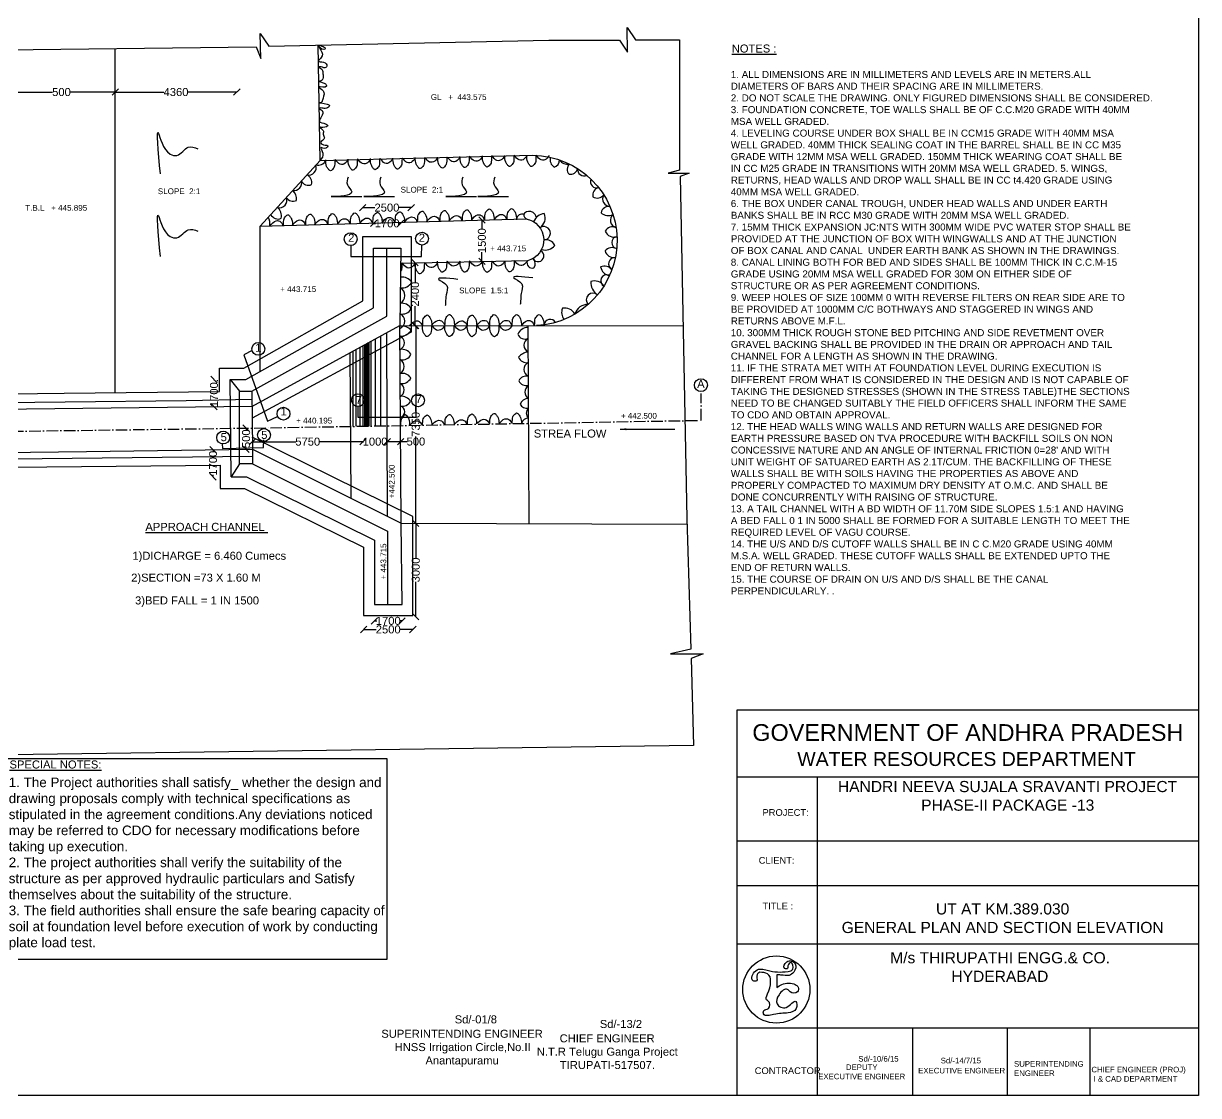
# Model space of a CAD drawing. Header units: millimetres. Extents: x 3111 to 11471, y 4451 to 9497.
# Drawn here: x 7799 to 11471, y 4454 to 7803 of the extents above; entities that cross this region are included whole.
import ezdxf

# ---------------------------------------------------------------- set-up
doc = ezdxf.new("R2010")
doc.units = ezdxf.units.MM
doc.header["$MEASUREMENT"] = 0
doc.linetypes.add('ACAD_ISO10W100', pattern=[18, 12, -3, 0, -3])
for name, color, linetype in [('DIMENSIONS', 7, 'Continuous'), ('DRAWING', 7, 'Continuous'), ('TEXT', 7, 'Continuous')]:
    doc.layers.add(name, color=color, linetype=linetype)
doc.styles.get("Standard").update_dxf_attribs({"font": 'arial.ttf', "height": 25})
doc.dimstyles.get("Standard").update_dxf_attribs({"dimtxt": 25, "dimasz": 20, "dimexe": 0.18, "dimexo": 0.0625, "dimgap": 0.09, "dimtad": 0, "dimdec": 0, "dimzin": 0, "dimdsep": 46, "dimtxsty": 'Standard', "dimblk": 'OBLIQUE', "dimcen": 0.09, "dimse1": 1, "dimse2": 1, "dimadec": 0, "dimazin": 0, "dimtfac": 1, "dimtdec": 0, "dimtofl": 0, "dimtmove": 0, "dimatfit": 3, "dimfxl": 1, "dimtolj": 1, "dimtzin": 0, "dimarcsym": 0})

# ---------------------------------------------------------------- blocks, each defined once
blk = doc.blocks.new('_Oblique')
at = {"color": 0, "linetype": 'ByBlock', "lineweight": -2}
blk.add_line((-0.5, -0.5), (0.5, 0.5), dxfattribs=at)
blk = doc.blocks.new('*D78')
at = {"layer": 'Defpoints', "color": 0}
for p in [(7750.1, 7589.2), (8085.9, 7589.2), (8085.9, 7589.2)]:
    blk.add_point(p, dxfattribs=at)
at = {"layer": 'DIMENSIONS', "color": 0, "lineweight": -2}
for p, q in [((7750.1, 7589.2), (7890.4, 7589.2)), ((8085.9, 7589.2), (7945.7, 7589.2))]:
    blk.add_line(p, q, dxfattribs=at)
at = {"layer": 'DIMENSIONS', "color": 0, "lineweight": -2, "xscale": 20, "yscale": 20, "zscale": 20, "rotation": 180}
blk.add_blockref('_Oblique', (7750.1, 7589.2), dxfattribs=at)
at = {"layer": 'DIMENSIONS', "color": 0, "lineweight": -2, "xscale": 20, "yscale": 20, "zscale": 20}
blk.add_blockref('_Oblique', (8085.9, 7589.2), dxfattribs=at)
at = {"layer": 'DIMENSIONS', "color": 0, "insert": (7918, 7589.2), "char_height": 25, "attachment_point": 5}
blk.add_mtext('\\A1;500', dxfattribs=at)
blk = doc.blocks.new('*D79')
at = {"layer": 'Defpoints', "color": 0}
for p in [(8085.9, 7589.2), (8465.9, 7589.2), (8465.9, 7589.2)]:
    blk.add_point(p, dxfattribs=at)
at = {"layer": 'DIMENSIONS', "color": 0, "lineweight": -2}
for p, q in [((8085.9, 7589.2), (8238, 7589.2)), ((8465.9, 7589.2), (8313.8, 7589.2))]:
    blk.add_line(p, q, dxfattribs=at)
at = {"layer": 'DIMENSIONS', "color": 0, "lineweight": -2, "xscale": 20, "yscale": 20, "zscale": 20, "rotation": 180}
blk.add_blockref('_Oblique', (8085.9, 7589.2), dxfattribs=at)
at = {"layer": 'DIMENSIONS', "color": 0, "lineweight": -2, "xscale": 20, "yscale": 20, "zscale": 20}
blk.add_blockref('_Oblique', (8465.9, 7589.2), dxfattribs=at)
at = {"layer": 'DIMENSIONS', "color": 0, "insert": (8275.9, 7589.2), "char_height": 25, "attachment_point": 5}
blk.add_mtext('\\A1;4360', dxfattribs=at)
blk = doc.blocks.new('*D80')
at = {"layer": 'Defpoints', "color": 0}
for p in [(9010.6, 7228.2), (8859.1, 7138.4), (9010.6, 7138.4)]:
    blk.add_point(p, dxfattribs=at)
at = {"layer": 'DIMENSIONS', "color": 0, "lineweight": -2}
for p, q in [((8859.1, 7228.2), (8897.3, 7228.2)), ((9010.6, 7228.2), (8972.5, 7228.2))]:
    blk.add_line(p, q, dxfattribs=at)
at = {"layer": 'DIMENSIONS', "color": 0, "lineweight": -2, "xscale": 20, "yscale": 20, "zscale": 20, "rotation": 180}
blk.add_blockref('_Oblique', (8859.1, 7228.2), dxfattribs=at)
at = {"layer": 'DIMENSIONS', "color": 0, "lineweight": -2, "xscale": 20, "yscale": 20, "zscale": 20}
blk.add_blockref('_Oblique', (9010.6, 7228.2), dxfattribs=at)
at = {"layer": 'DIMENSIONS', "color": 0, "insert": (8934.9, 7228.2), "char_height": 25, "attachment_point": 5}
blk.add_mtext('\\A1;2500', dxfattribs=at)
blk = doc.blocks.new('*D81')
at = {"layer": 'Defpoints', "color": 0}
for p in [(8978, 7179), (8893.1, 7101.9), (8978, 7101)]:
    blk.add_point(p, dxfattribs=at)
at = {"layer": 'DIMENSIONS', "color": 0, "lineweight": -2}
for p, q in [((8893.1, 7179), (8899.3, 7179)), ((8978, 7179), (8971.7, 7179))]:
    blk.add_line(p, q, dxfattribs=at)
at = {"layer": 'DIMENSIONS', "color": 0, "lineweight": -2, "xscale": 20, "yscale": 20, "zscale": 20, "rotation": 180}
blk.add_blockref('_Oblique', (8893.1, 7179), dxfattribs=at)
at = {"layer": 'DIMENSIONS', "color": 0, "lineweight": -2, "xscale": 20, "yscale": 20, "zscale": 20}
blk.add_blockref('_Oblique', (8978, 7179), dxfattribs=at)
at = {"layer": 'DIMENSIONS', "color": 0, "insert": (8935.5, 7179), "char_height": 25, "attachment_point": 5}
blk.add_mtext('\\A1;1700', dxfattribs=at)
blk = doc.blocks.new('*D82')
at = {"layer": 'Defpoints', "color": 0}
for p in [(9022.9, 7056), (9022.8, 6859.8), (9022.8, 6859.8)]:
    blk.add_point(p, dxfattribs=at)
at = {"layer": 'DIMENSIONS', "color": 0, "lineweight": -2}
for p, q in [((9022.8, 7056), (9022.8, 6995.5)), ((9022.8, 6859.8), (9022.8, 6920.3))]:
    blk.add_line(p, q, dxfattribs=at)
at = {"layer": 'DIMENSIONS', "color": 0, "lineweight": -2, "xscale": 20, "yscale": 20, "zscale": 20}
for p, rotation in [((9022.8, 7056), 90), ((9022.8, 6859.8), 270)]:
    blk.add_blockref('_Oblique', p, dxfattribs=dict(at, rotation=rotation))
at = {"layer": 'DIMENSIONS', "color": 0, "insert": (9022.8, 6957.9), "char_height": 25, "attachment_point": 5, "rotation": 90}
blk.add_mtext('\\A1;2400', dxfattribs=at)
blk = doc.blocks.new('*D83')
at = {"layer": 'Defpoints', "color": 0}
for p in [(9022.8, 6859.8), (9025, 6242.1), (9033, 6242.1)]:
    blk.add_point(p, dxfattribs=at)
at = {"layer": 'DIMENSIONS', "color": 0, "lineweight": -2}
for p, q in [((9025, 6859.8), (9025, 6588.2)), ((9025, 6242.1), (9025, 6513.7))]:
    blk.add_line(p, q, dxfattribs=at)
at = {"layer": 'DIMENSIONS', "color": 0, "lineweight": -2, "xscale": 20, "yscale": 20, "zscale": 20}
for p, rotation in [((9025, 6859.8), 90), ((9025, 6242.1), 270)]:
    blk.add_blockref('_Oblique', p, dxfattribs=dict(at, rotation=rotation))
at = {"layer": 'DIMENSIONS', "color": 0, "insert": (9025, 6551), "char_height": 25, "attachment_point": 5, "rotation": 90}
blk.add_mtext('\\A1;7350', dxfattribs=at)
blk = doc.blocks.new('*D84')
at = {"layer": 'Defpoints', "color": 0}
for p in [(9228, 7189.6), (9231.6, 7060.6), (9233.4, 7060.6)]:
    blk.add_point(p, dxfattribs=at)
at = {"layer": 'DIMENSIONS', "color": 0, "lineweight": -2}
for p, q in [((9231.6, 7189.6), (9231.6, 7161.3)), ((9231.6, 7060.6), (9231.6, 7088.9))]:
    blk.add_line(p, q, dxfattribs=at)
at = {"layer": 'DIMENSIONS', "color": 0, "lineweight": -2, "xscale": 20, "yscale": 20, "zscale": 20}
for p, rotation in [((9231.6, 7189.6), 90), ((9231.6, 7060.6), 270)]:
    blk.add_blockref('_Oblique', p, dxfattribs=dict(at, rotation=rotation))
at = {"layer": 'DIMENSIONS', "color": 0, "insert": (9231.6, 7125.1), "char_height": 25, "attachment_point": 5, "rotation": 90}
blk.add_mtext('\\A1;1500', dxfattribs=at)
blk = doc.blocks.new('*D85')
at = {"layer": 'Defpoints', "color": 0}
for p in [(8514.8, 6486.7), (8860.3, 6497), (8860.3, 6486.7)]:
    blk.add_point(p, dxfattribs=at)
at = {"layer": 'DIMENSIONS', "color": 0, "lineweight": -2}
for p, q in [((8514.8, 6497), (8650.2, 6497)), ((8860.3, 6497), (8724.9, 6497))]:
    blk.add_line(p, q, dxfattribs=at)
at = {"layer": 'DIMENSIONS', "color": 0, "lineweight": -2, "xscale": 20, "yscale": 20, "zscale": 20, "rotation": 180}
blk.add_blockref('_Oblique', (8514.8, 6497), dxfattribs=at)
at = {"layer": 'DIMENSIONS', "color": 0, "lineweight": -2, "xscale": 20, "yscale": 20, "zscale": 20}
blk.add_blockref('_Oblique', (8860.3, 6497), dxfattribs=at)
at = {"layer": 'DIMENSIONS', "color": 0, "insert": (8687.5, 6497), "char_height": 25, "attachment_point": 5}
blk.add_mtext('\\A1;5750', dxfattribs=at)
blk = doc.blocks.new('*D86')
at = {"layer": 'Defpoints', "color": 0}
for p in [(8860.3, 6497), (8935.5, 6497.4), (8935.5, 6497)]:
    blk.add_point(p, dxfattribs=at)
at = {"layer": 'DIMENSIONS', "color": 0, "lineweight": -2}
for p, q in [((8860.3, 6497), (8861.7, 6497)), ((8935.5, 6497), (8934.1, 6497))]:
    blk.add_line(p, q, dxfattribs=at)
at = {"layer": 'DIMENSIONS', "color": 0, "lineweight": -2, "xscale": 20, "yscale": 20, "zscale": 20, "rotation": 180}
blk.add_blockref('_Oblique', (8860.3, 6497), dxfattribs=at)
at = {"layer": 'DIMENSIONS', "color": 0, "lineweight": -2, "xscale": 20, "yscale": 20, "zscale": 20}
blk.add_blockref('_Oblique', (8935.5, 6497), dxfattribs=at)
at = {"layer": 'DIMENSIONS', "color": 0, "insert": (8897.9, 6497), "char_height": 25, "attachment_point": 5}
blk.add_mtext('\\A1;1000', dxfattribs=at)
blk = doc.blocks.new('*D87')
at = {"layer": 'Defpoints', "color": 0}
for p in [(8935.5, 6497), (8977.7, 6497.3), (8977.7, 6497.3)]:
    blk.add_point(p, dxfattribs=at)
at = {"layer": 'DIMENSIONS', "color": 0, "lineweight": -2}
for p, q in [((8935.5, 6497.3), (8977.7, 6497.3)), ((8977.7, 6497.3), (8997.7, 6497.3))]:
    blk.add_line(p, q, dxfattribs=at)
at = {"layer": 'DIMENSIONS', "color": 0, "lineweight": -2, "xscale": 20, "yscale": 20, "zscale": 20, "rotation": 180}
blk.add_blockref('_Oblique', (8935.5, 6497.3), dxfattribs=at)
at = {"layer": 'DIMENSIONS', "color": 0, "lineweight": -2, "xscale": 20, "yscale": 20, "zscale": 20}
blk.add_blockref('_Oblique', (8977.7, 6497.3), dxfattribs=at)
at = {"layer": 'DIMENSIONS', "color": 0, "insert": (9025.4, 6497.3), "char_height": 25, "attachment_point": 5}
blk.add_mtext('\\A1;500', dxfattribs=at)
blk = doc.blocks.new('*D88')
at = {"layer": 'Defpoints', "color": 0}
for p in [(8444.7, 6691.2), (8394.5, 6606.4), (8445.7, 6606.4)]:
    blk.add_point(p, dxfattribs=at)
at = {"layer": 'DIMENSIONS', "color": 0, "lineweight": -2}
for p, q in [((8394.5, 6691.2), (8394.5, 6689.1)), ((8394.5, 6606.4), (8394.5, 6608.4))]:
    blk.add_line(p, q, dxfattribs=at)
at = {"layer": 'DIMENSIONS', "color": 0, "lineweight": -2, "xscale": 20, "yscale": 20, "zscale": 20}
for p, rotation in [((8394.5, 6691.2), 90), ((8394.5, 6606.4), 270)]:
    blk.add_blockref('_Oblique', p, dxfattribs=dict(at, rotation=rotation))
at = {"layer": 'DIMENSIONS', "color": 0, "insert": (8394.5, 6648.8), "char_height": 25, "attachment_point": 5, "rotation": 90}
blk.add_mtext('\\A1;1700.', dxfattribs=at)
blk = doc.blocks.new('*D89')
at = {"layer": 'Defpoints', "color": 0}
for p in [(8501.3, 6539.5), (8494.9, 6472.9), (8502.2, 6472.9)]:
    blk.add_point(p, dxfattribs=at)
at = {"layer": 'DIMENSIONS', "color": 0, "lineweight": -2}
for p, q in [((8494.9, 6539.5), (8494.9, 6533.9)), ((8494.9, 6472.9), (8494.9, 6478.5))]:
    blk.add_line(p, q, dxfattribs=at)
at = {"layer": 'DIMENSIONS', "color": 0, "lineweight": -2, "xscale": 20, "yscale": 20, "zscale": 20}
for p, rotation in [((8494.9, 6539.5), 90), ((8494.9, 6472.9), 270)]:
    blk.add_blockref('_Oblique', p, dxfattribs=dict(at, rotation=rotation))
at = {"layer": 'DIMENSIONS', "color": 0, "insert": (8494.9, 6506.2), "char_height": 25, "attachment_point": 5, "rotation": 90}
blk.add_mtext('\\A1;500', dxfattribs=at)
blk = doc.blocks.new('*D90')
at = {"layer": 'Defpoints', "color": 0}
for p in [(8447.4, 6472.2), (8391.5, 6387.1), (8448.4, 6387.1)]:
    blk.add_point(p, dxfattribs=at)
at = {"layer": 'DIMENSIONS', "color": 0, "lineweight": -2}
for p, q in [((8391.5, 6472.2), (8391.5, 6465.9)), ((8391.5, 6387.1), (8391.5, 6393.5))]:
    blk.add_line(p, q, dxfattribs=at)
at = {"layer": 'DIMENSIONS', "color": 0, "lineweight": -2, "xscale": 20, "yscale": 20, "zscale": 20}
for p, rotation in [((8391.5, 6472.2), 90), ((8391.5, 6387.1), 270)]:
    blk.add_blockref('_Oblique', p, dxfattribs=dict(at, rotation=rotation))
at = {"layer": 'DIMENSIONS', "color": 0, "insert": (8391.5, 6429.7), "char_height": 25, "attachment_point": 5, "rotation": 90}
blk.add_mtext('\\A1;1700', dxfattribs=at)
blk = doc.blocks.new('*D91')
at = {"layer": 'Defpoints', "color": 0}
for p in [(8895.8, 5988.2), (8982.2, 5988.2), (8982.2, 5937.1)]:
    blk.add_point(p, dxfattribs=at)
at = {"layer": 'DIMENSIONS', "color": 0, "lineweight": -2}
for p, q in [((8895.8, 5937.1), (8902.8, 5937.1)), ((8982.2, 5937.1), (8975.2, 5937.1))]:
    blk.add_line(p, q, dxfattribs=at)
at = {"layer": 'DIMENSIONS', "color": 0, "lineweight": -2, "xscale": 20, "yscale": 20, "zscale": 20, "rotation": 180}
blk.add_blockref('_Oblique', (8895.8, 5937.1), dxfattribs=at)
at = {"layer": 'DIMENSIONS', "color": 0, "lineweight": -2, "xscale": 20, "yscale": 20, "zscale": 20}
blk.add_blockref('_Oblique', (8982.2, 5937.1), dxfattribs=at)
at = {"layer": 'DIMENSIONS', "color": 0, "insert": (8939, 5937.1), "char_height": 25, "attachment_point": 5}
blk.add_mtext('\\A1;1700', dxfattribs=at)
blk = doc.blocks.new('*D92')
at = {"layer": 'Defpoints', "color": 0}
for p in [(8861.9, 5954.3), (9015.9, 5954.3), (9015.9, 5910.3)]:
    blk.add_point(p, dxfattribs=at)
at = {"layer": 'DIMENSIONS', "color": 0, "lineweight": -2}
for p, q in [((8861.9, 5910.3), (8901.3, 5910.3)), ((9015.9, 5910.3), (8976.5, 5910.3))]:
    blk.add_line(p, q, dxfattribs=at)
at = {"layer": 'DIMENSIONS', "color": 0, "lineweight": -2, "xscale": 20, "yscale": 20, "zscale": 20, "rotation": 180}
blk.add_blockref('_Oblique', (8861.9, 5910.3), dxfattribs=at)
at = {"layer": 'DIMENSIONS', "color": 0, "lineweight": -2, "xscale": 20, "yscale": 20, "zscale": 20}
blk.add_blockref('_Oblique', (9015.9, 5910.3), dxfattribs=at)
at = {"layer": 'DIMENSIONS', "color": 0, "insert": (8938.9, 5910.3), "char_height": 25, "attachment_point": 5}
blk.add_mtext('\\A1;2500', dxfattribs=at)
blk = doc.blocks.new('*D103')
at = {"layer": 'Defpoints', "color": 0}
for p in [(9025, 6242.1), (9025, 5950.4), (9025, 5950.4)]:
    blk.add_point(p, dxfattribs=at)
at = {"layer": 'DIMENSIONS', "color": 0, "lineweight": -2}
for p, q in [((9025, 6242.1), (9025, 6133.6)), ((9025, 5950.4), (9025, 6058.9))]:
    blk.add_line(p, q, dxfattribs=at)
at = {"layer": 'DIMENSIONS', "color": 0, "lineweight": -2, "xscale": 20, "yscale": 20, "zscale": 20}
for p, rotation in [((9025, 6242.1), 90), ((9025, 5950.4), 270)]:
    blk.add_blockref('_Oblique', p, dxfattribs=dict(at, rotation=rotation))
at = {"layer": 'DIMENSIONS', "color": 0, "insert": (9025, 6096.2), "char_height": 25, "attachment_point": 5, "rotation": 90}
blk.add_mtext('\\A1;3000', dxfattribs=at)

msp = doc.modelspace()

# ---------------------------------------------------------------- linework, layer by layer
at = {"layer": 'DIMENSIONS', "color": 0}
for points in [[(11470.6, 4454.3), (3110.6, 4454.3), (3110.6, 9497.4), (11470.6, 9497.4)], [(7736.1, 5507.4), (8935, 5507.4), (8935, 4879), (7736.1, 4879)]]:
    msp.add_lwpolyline(points, close=True, dxfattribs=at)
for points in [[(8821.7, 7109.7), (8821.7, 7075.9), (9043.4, 7075.9), (9044.2, 7111.3)], [(8513.4, 6781.8), (8487.4, 6768.1), (8561.3, 6560.8), (8593.3, 6575.8)], [(8843.7, 6606.7), (8843.7, 6573.2), (9026.4, 6573.2), (9025, 6607.3)], [(8420.5, 6489.8), (8421.1, 6476.1), (8549.6, 6478.6), (8549.9, 6503.2)]]:
    msp.add_lwpolyline(points, dxfattribs=at)
for centre, radius in [((8821.7, 7129.8), 20.1), ((9044.6, 7131.4), 20.1), ((8532.9, 6787), 20.1), ((9915.9, 6673.6), 20.1), ((8844.3, 6626.8), 20.1), ((9032, 6626.2), 20.1), ((8611.5, 6584.4), 20.1), ((8550.8, 6518), 20), ((8423.2, 6509.9), 20)]:
    msp.add_circle(centre, radius, dxfattribs=at)
for points in [[(8720.5, 7735.7), (8736.1, 7731.3), (8742.4, 7725.2), (8737.8, 7722.4), (8720.5, 7733.4), (8728.3, 7720.7), (8729.8, 7697.1), (8721.2, 7686.5), (8736.6, 7682.2), (8747.5, 7670.4), (8743.8, 7665.8), (8729.8, 7667.7), (8721.5, 7667.6), (8731.4, 7660.3), (8734.9, 7646.2), (8735.6, 7638.9), (8729.6, 7624.3), (8722.2, 7622.8), (8738.5, 7617.4), (8745.4, 7611.8), (8746.3, 7607.5), (8722.4, 7605.5), (8735.7, 7592.9), (8738, 7588.2), (8733.3, 7564.2), (8729.3, 7556.2), (8723.2, 7555.8), (8748.6, 7551.4), (8755.8, 7546.2), (8745.8, 7539), (8731.5, 7539.3), (8723.4, 7539.2), (8732.2, 7531.3), (8724, 7497.7), (8744.6, 7489.3), (8750.4, 7484.6), (8734.7, 7479), (8724.3, 7478.8), (8735.9, 7469.6), (8735.9, 7458.2), (8739.4, 7445.8), (8728, 7431.5), (8741.5, 7423.8), (8750.2, 7421.7), (8743.6, 7413.7), (8728.9, 7415.8), (8734.5, 7398.4), (8725.9, 7375.8)], [(8227, 7333.3), (8221.6, 7460), (8257.3, 7395.7), (8278.4, 7391.4), (8314.3, 7416.7), (8344.3, 7412.2)], [(8813.9, 7323.7), (8811.2, 7299.9), (8825.1, 7277.5), (8764.9, 7262.9), (8856, 7262.9)], [(8916.2, 7323.7), (8913.5, 7299.9), (8927.4, 7277.5), (8867.3, 7262.9), (8958.3, 7262.9)], [(9172.4, 7323.7), (9169.7, 7299.9), (9183.6, 7277.5), (9123.4, 7262.9), (9214.4, 7262.9)], [(9272.2, 7323.7), (9269.5, 7299.9), (9283.4, 7277.5), (9223.2, 7262.9), (9314.3, 7262.9)], [(8227, 7075.9), (8221.6, 7202.6), (8257.3, 7138.2), (8278.4, 7134), (8314.3, 7159.3), (8344.3, 7154.8)], [(9390.7, 7008.8), (9331.1, 7008.8), (9356, 6990), (9354.3, 6960.2), (9352.5, 6937), (9351.6, 6925.5)], [(9156.3, 7004.2), (9096.6, 7004.2), (9121.6, 6985.3), (9119.8, 6955.6), (9118.1, 6932.3), (9117.2, 6920.9)]]:
    msp.add_spline(points, degree=3, dxfattribs=at)
at = {"layer": 'DRAWING', "color": 0}
for points in [[(7741.9, 7721), (8526.2, 7731.1), (8540.6, 7694.4), (8538.5, 7772.5), (8565.7, 7732.5), (9440.5, 7751), (9661.9, 7751.2), (9686.7, 7714.2), (9685.6, 7790.6), (9711.7, 7752.3), (9848.5, 7752.3), (9848.5, 7345.7), (9813.3, 7336), (9878.7, 7336), (9851.4, 7325), (9872.4, 6256.6), (9884, 5848.6), (9820.4, 5834.6), (9922.8, 5834.4), (9885.6, 5820.1), (9893.2, 5547.8), (6528.2, 5502.3)], [(8085.9, 6650.4), (8085.9, 7725.5)], [(8539, 7170.5), (8725.9, 7375.8), (8720.5, 7735.7)], [(8859.1, 6937.4), (8859.1, 7138.4), (9010.6, 7138.4), (9010.6, 6839.3), (8513.6, 6570.9)], [(8448.4, 6387.1), (8444.7, 6691.2), (8494.2, 6691.2), (8893.1, 6915.4), (8893.1, 7101.9), (8978, 7101.9), (8975.6, 6859.9), (9860.6, 6859)], [(8512.5, 6654.3), (8934.3, 6889.5), (8934.3, 7101.9)], [(5497.8, 6645.9), (6922.7, 6635.8), (7926.8, 6649), (8411.5, 6653.4), (8411.5, 6726.8), (8487.9, 6726.8), (8859.1, 6937.4)], [(8473.7, 6427.3), (8448.4, 6387.1), (8495.7, 6387.1), (8895.8, 6189.5), (8895.8, 5988.2), (8982.2, 5988.2), (8979.2, 6242.3), (8975.6, 6859.9)], [(8513.1, 6607.2), (8975.6, 6859.9)], [(8936.5, 6263.5), (8934.1, 6837.2)], [(9375.6, 6859.5), (9378.5, 6241.1)], [(8860.2, 6545.4), (8860.2, 6796.8)], [(8865.4, 6545.5), (8865.4, 6799.7)], [(8868.4, 6545.5), (8868.4, 6801.3)], [(8870.8, 6545.6), (8870.8, 6802.6)], [(8873.1, 6545.6), (8873.1, 6803.9)], [(8876.6, 6545.7), (8876.6, 6807)], [(8879.8, 6545.7), (8879.8, 6807)], [(8885.3, 6545.8), (8885.3, 6810.5)], [(8899.2, 6546.4), (8899.2, 6818.2)], [(8915.5, 6546.4), (8915.5, 6827)], [(8823.6, 6319.6), (8819.5, 6774.6)], [(8829.8, 6544.9), (8829.8, 6780.2)], [(8838.8, 6545), (8838.8, 6785.1)], [(8850.9, 6545.2), (8850.9, 6791.8)], [(8444.7, 6691.2), (8473.7, 6654.3)], [(5191.9, 6464.7), (6772.7, 6451.9), (7996, 6466.4), (8515, 6473.1), (8515, 6427.3), (8473.7, 6427.3), (8473.7, 6654.3), (8512.5, 6654.3), (8515, 6473.1)], [(5150.9, 6622.7), (6794.1, 6608.5), (8308, 6625.6), (8512.8, 6629.5)], [(8513.1, 6607.2), (6928.8, 6587.7), (5675.1, 6596.6), (5150.9, 6601.4)], [(5364.1, 6421.5), (6292.5, 6410), (7764.1, 6417.6), (8413.8, 6424.1), (8413.8, 6351.2), (8489.6, 6351.2), (8861.9, 6167.6), (8861.9, 5954.3), (9015.9, 5954.3), (9015.9, 6263), (8514.2, 6511.2)], [(8515, 6473.1), (8979.2, 6242.3), (9872.9, 6239.5)], [(5200.2, 6444), (6131.6, 6434), (6684.3, 6428.1), (7574.8, 6441.8), (8515, 6451.8)], [(8515, 6427.3), (8936.7, 6217.1), (8936.7, 5988.2)]]:
    msp.add_lwpolyline(points, dxfattribs=at)
for points in [[(8725.9, 7375.8), (9390.8, 7391.7, -0.967994), (9401.7, 6859.5, -60.288466)], [(8539, 6716.3), (8539, 7170.5), (9368.5, 7193.4, -0.81542), (9373.8, 7062.1), (8977.5, 7053.3)]]:
    msp.add_lwpolyline(points, format="xyb", dxfattribs=at)
at = {"layer": 'DRAWING', "color": 0, "linetype": 'ACAD_ISO10W100', "ltscale": 3}
msp.add_lwpolyline([(3186.1, 6643.7), (3186.1, 6558.2), (5121.6, 6530.7), (7114, 6520.8), (8570.6, 6540.4), (9917, 6563.6), (9917, 6647.8)], dxfattribs=at)
at = {"layer": 'DRAWING', "color": 0}
for centre, radius, start, end in [((9475.1, 7379.4), 30.6, 168.6621, 234.1823), ((8690.7, 7353.4), 23.4, 255.5214, 19.8595), ((8719.7, 7386.4), 25.9, 254.5611, 336.8925), ((9451.1, 7376.9), 23, 285.4335, 1.0683), ((9499.3, 7394.7), 30.9, 215.2746, 280.9239), ((9519.7, 7348.2), 21.7, 131.9261, 225.0038), ((9509, 7354), 21.6, 257.5967, 350.2015), ((9551.3, 7348.6), 21.1, 175.4325, 292.0382), ((8644.6, 7305.8), 24, 260.4433, 14.9376), ((8689, 7320.9), 23, 202.8633, 295.8886), ((8673.9, 7307.1), 26, 344.7463, 65.1226), ((9590.4, 7309.2), 19.5, 156.1342, 288.2446), ((8617.5, 7255.9), 35, 352.0163, 48.6455), ((9602.4, 7266.7), 24.7, 103.9301, 191.5697), ((8599.3, 7251.1), 23.1, 252.5411, 22.8399), ((8641.3, 7272.8), 24.4, 211.468, 296.4068), ((9591.4, 7285.7), 27.4, 241.1749, 320.0936), ((9632.1, 7255.8), 23.6, 151.7415, 268.6409), ((8521.5, 7176.7), 47.9, 353.5523, 26.8123), ((8594.6, 7217.8), 25.1, 205.9995, 294.0267), ((8568.6, 7201.1), 36.7, 350.3679, 49.768), ((9357.6, 7190.1), 18.2, 74.375, 171.8329), ((9375.9, 7204.9), 12.9, 152.7196, 247.755), ((9379.2, 7193.5), 22.8, 57.8173, 130.2943), ((9379.4, 7193.1), 23, 11.9391, 58.8046), ((9431, 7170), 40.2, 96.217, 159.5786), ((9393.9, 7195.8), 35.7, 301.9003, 23.5078), ((9629.8, 7205.6), 26.7, 86.2028, 165.1739), ((9626.4, 7235.9), 32.5, 226.2743, 296.8516), ((9656.4, 7189), 23.5, 130.4855, 256.1442), ((9424.6, 7148.2), 21, 270.2135, 119.0332), ((9640.5, 7141.4), 26.9, 67.4731, 151.4105), ((9431.5, 7096.8), 31.2, 25.8756, 102.6237), ((9644.3, 7165.7), 29.7, 202.6531, 288.3173), ((9656, 7118.8), 18.8, 97.1348, 260.0575), ((9407.4, 7077.4), 18, 207.1345, 62.7659), ((9429.1, 7134.9), 39.1, 253.1761, 321.2077), ((9639.6, 7071.9), 31.3, 65.2124, 138.029), ((9644, 7101.3), 29, 196.9207, 279.0996), ((9389.3, 7056), 16.9, 158.8836, 285.5219), ((9376.5, 7053.1), 21.9, 322.4751, 47.241), ((9647.7, 7052.5), 20.1, 87.3098, 241.389), ((9614.1, 7012.3), 32.9, 43.2612, 110.4783), ((9633.4, 7047.8), 31.2, 188.4968, 264.9702), ((9621.8, 6999.3), 18.9, 69.0969, 240.5763), ((8963.3, 6953.5), 27.9, 297.7174, 61.1305), ((8982, 7013.3), 35.7, 261.5461, 329.0101), ((8982.1, 6974.8), 36.6, 33.3794, 97.8474), ((9618.4, 6995.3), 46.9, 177.5614, 237.1853), ((9583.4, 6965.2), 34.1, 31.1461, 110.149), ((9578.9, 6940.3), 21.1, 47.9465, 223.9304), ((8983, 6927.1), 31.3, 257.0085, 332.0431), ((8982.5, 6897.5), 31.8, 27.9642, 101.2528), ((9515.4, 6901), 34.7, 158.3093, 219.4711), ((9490.5, 6878.8), 35.8, 27.9766, 101.8315), ((9561.6, 6884.8), 40.9, 86.996, 164.753), ((8965.3, 6873.6), 25.4, 294.0354, 65.1874), ((9445.1, 6858.9), 20, 32.7313, 171.635), ((8984, 6824.7), 33, 36.3129, 104.8215), ((8975.6, 6869.2), 43, 270.2111, 324.4532), ((9375.2, 6819.1), 34.5, 89.3669, 156.9109), ((9365.8, 6841.9), 24.2, 202.5475, 294.3012), ((8967.3, 6805.8), 22.1, 293.2309, 67.4487), ((9387.6, 6798.4), 24.5, 118.8253, 241.7194), ((8980.6, 6751.2), 34.6, 33.2146, 97.5539), ((8983.7, 6780.4), 27.8, 254.4246, 338.3319), ((9378.4, 6736), 40.8, 93.3624, 143.0255), ((9372.4, 6773.1), 29.5, 205.0621, 277.1829), ((8963.4, 6731.7), 25.4, 300.945, 59.7346), ((9385.9, 6722.6), 23.4, 114.6537, 245.891), ((8983.4, 6679.7), 30.9, 31.7401, 102.9882), ((8981.3, 6710.2), 31.7, 261.4872, 333.318), ((9370.9, 6674.7), 27.1, 78.3413, 152.3862), ((9371.2, 6699), 27, 205.6646, 281.1897), ((8966.2, 6658.6), 22.8, 297.9385, 62.7411), ((9390.2, 6652.1), 24.5, 124.036, 236.5087), ((8981.3, 6606.5), 32.2, 30.8132, 97.9385), ((8982.8, 6637.8), 30.1, 259.1148, 330.54), ((9376, 6604.9), 26.8, 88.6384, 159.5562), ((9372.4, 6625.1), 24, 206.7356, 280.6953), ((8972.3, 6590.6), 18.3, 285.8525, 74.8272), ((9013.9, 6553.2), 36.6, 128.4461, 189.0318), ((8977.4, 6556.2), 29.1, 342.6529, 61.8662), ((9390.8, 6586.4), 20.6, 132.7191, 227.8255), ((9378.8, 6545.9), 25.3, 94.1118, 157.9212)]:
    msp.add_arc(centre, radius, start, end, dxfattribs=at)
for points in [[(8883.4, 7379.6), (8870.5, 7366.1), (8854.3, 7368), (8843.1, 7379.6), (8841.4, 7361), (8834.5, 7349), (8828.5, 7345), (8821.8, 7350.1), (8816.5, 7358.9), (8813.4, 7379.6)], [(8953.4, 7381.2), (8940.5, 7367.8), (8924.3, 7369.7), (8913.1, 7381.3), (8911.3, 7362.6), (8904.4, 7350.6), (8898.4, 7346.7), (8891.7, 7351.8), (8886.4, 7360.6), (8883.3, 7381.3)], [(9023.3, 7382.9), (9010.4, 7369.5), (8994.2, 7371.3), (8983, 7383), (8981.3, 7364.3), (8974.4, 7352.3), (8968.4, 7348.4), (8961.6, 7353.5), (8956.4, 7362.3), (8953.3, 7383)], [(9093.2, 7384.6), (9080.3, 7371.2), (9064.2, 7373), (9053, 7384.6), (9051.2, 7366), (9044.3, 7354), (9038.3, 7350), (9031.6, 7355.2), (9026.3, 7363.9), (9023.2, 7384.7)], [(9163.2, 7386.3), (9150.3, 7372.8), (9134.1, 7374.7), (9122.9, 7386.3), (9121.2, 7367.7), (9114.3, 7355.7), (9108.3, 7351.7), (9101.5, 7356.8), (9096.3, 7365.6), (9093.2, 7386.3)], [(9233.1, 7388), (9220.2, 7374.5), (9204, 7376.4), (9192.9, 7388), (9191.1, 7369.3), (9184.2, 7357.3), (9178.2, 7353.4), (9171.5, 7358.5), (9166.2, 7367.3), (9163.1, 7388)], [(9303.1, 7389.6), (9290.2, 7376.2), (9274, 7378), (9262.8, 7389.7), (9261, 7371), (9254.2, 7359), (9248.1, 7355.1), (9241.4, 7360.2), (9236.1, 7369), (9233.1, 7389.7)], [(9373, 7391.3), (9360.1, 7377.9), (9343.9, 7379.7), (9332.7, 7391.3), (9331, 7372.7), (9324.1, 7360.7), (9318.1, 7356.7), (9311.4, 7361.9), (9306.1, 7370.6), (9303, 7391.4)], [(9441.6, 7391), (9428.7, 7377.6), (9412.6, 7379.5), (9401.4, 7391.1), (9399.6, 7372.4), (9392.7, 7360.4), (9386.7, 7356.5), (9380, 7361.6), (9374.7, 7370.4), (9371.6, 7391.1)], [(8813.5, 7377.9), (8800.6, 7364.5), (8784.4, 7366.3), (8773.2, 7377.9), (8771.4, 7359.3), (8764.6, 7347.3), (8758.5, 7343.3), (8751.8, 7348.5), (8746.5, 7357.2), (8743.5, 7378)], [(8570.3, 7171.3), (8588.6, 7187.2), (8603.8, 7182.9), (8610.6, 7171.3), (8612.3, 7189.9), (8619.2, 7201.9), (8625.2, 7205.9), (8631.9, 7200.8), (8637.2, 7192), (8640.3, 7171.3)], [(8640.2, 7173.3), (8658.5, 7189.1), (8673.8, 7184.9), (8680.5, 7173.2), (8682.3, 7191.9), (8689.1, 7203.9), (8695.1, 7207.8), (8701.9, 7202.7), (8707.2, 7193.9), (8710.2, 7173.2)], [(8710.1, 7175.2), (8728.5, 7191), (8743.7, 7186.8), (8750.4, 7175.2), (8752.2, 7193.8), (8759.1, 7205.8), (8765.1, 7209.8), (8771.8, 7204.6), (8777.1, 7195.9), (8780.2, 7175.1)], [(8780.1, 7177.1), (8798.4, 7193), (8813.6, 7188.7), (8820.4, 7177.1), (8822.1, 7195.8), (8829, 7207.8), (8835, 7211.7), (8841.7, 7206.6), (8847, 7197.8), (8850.1, 7177.1)], [(8850, 7179.1), (8868.3, 7194.9), (8883.6, 7190.7), (8890.3, 7179), (8892.1, 7197.7), (8898.9, 7209.7), (8904.9, 7213.6), (8911.7, 7208.5), (8917, 7199.7), (8920, 7179)], [(8920, 7181), (8938.3, 7196.9), (8953.5, 7192.6), (8960.2, 7181), (8962, 7199.6), (8968.9, 7211.6), (8974.9, 7215.6), (8981.6, 7210.5), (8986.9, 7201.7), (8990, 7181)], [(8989.9, 7183), (9008.2, 7198.8), (9023.4, 7194.5), (9030.2, 7182.9), (9031.9, 7201.6), (9038.8, 7213.6), (9044.8, 7217.5), (9051.6, 7212.4), (9056.8, 7203.6), (9059.9, 7182.9)], [(9059.8, 7184.9), (9078.1, 7200.7), (9093.4, 7196.5), (9100.1, 7184.9), (9101.9, 7203.5), (9108.7, 7215.5), (9114.8, 7219.5), (9121.5, 7214.3), (9126.8, 7205.6), (9129.8, 7184.8)], [(9129.8, 7186.8), (9148.1, 7202.7), (9163.3, 7198.4), (9170, 7186.8), (9171.8, 7205.4), (9178.7, 7217.4), (9184.7, 7221.4), (9191.4, 7216.3), (9196.7, 7207.5), (9199.8, 7186.8)], [(9199.7, 7189.6), (9218, 7205.5), (9233.2, 7201.2), (9239.9, 7189.6), (9241.7, 7208.2), (9248.6, 7220.2), (9254.6, 7224.2), (9261.3, 7219.1), (9266.6, 7210.3), (9269.7, 7189.6)], [(9269.6, 7190.7), (9287.9, 7206.5), (9303.2, 7202.3), (9309.9, 7190.7), (9311.7, 7209.3), (9318.6, 7221.3), (9324.6, 7225.3), (9331.3, 7220.1), (9336.6, 7211.4), (9339.7, 7190.6)], [(9093, 7055.9), (9080.1, 7042.4), (9063.9, 7044.3), (9052.7, 7055.9), (9050.9, 7037.3), (9044, 7025.3), (9038, 7021.3), (9031.3, 7026.5), (9026, 7035.2), (9022.9, 7056)], [(9163, 7060.7), (9150.1, 7047.3), (9133.9, 7049.1), (9122.7, 7060.7), (9120.9, 7042.1), (9114, 7030.1), (9108, 7026.1), (9101.3, 7031.3), (9096, 7040), (9092.9, 7060.8)], [(9233.2, 7060.6), (9220.3, 7047.2), (9204.1, 7049), (9192.9, 7060.7), (9191.2, 7042), (9184.3, 7030), (9178.3, 7026.1), (9171.5, 7031.2), (9166.3, 7040), (9163.2, 7060.7)], [(9303.4, 7060.6), (9290.5, 7047.1), (9274.3, 7049), (9263.2, 7060.6), (9261.4, 7042), (9254.5, 7030), (9248.5, 7026), (9241.8, 7031.1), (9236.5, 7039.9), (9233.4, 7060.6)], [(9373.6, 7062.1), (9360.7, 7048.7), (9344.5, 7050.5), (9333.3, 7062.2), (9331.6, 7043.5), (9324.7, 7031.5), (9318.7, 7027.6), (9311.9, 7032.7), (9306.7, 7041.5), (9303.6, 7062.2)], [(9005.5, 6859.8), (9023.8, 6874), (9039, 6869.8), (9045.7, 6860.9), (9047.5, 6876.8), (9054.4, 6888.8), (9060.4, 6892.8), (9067.1, 6887.6), (9072.4, 6878.9), (9075.5, 6861.4)], [(9075.5, 6861.4), (9093.8, 6875.6), (9109, 6871.4), (9115.8, 6862.5), (9117.5, 6878.4), (9124.4, 6890.4), (9130.4, 6894.3), (9137.1, 6889.2), (9142.4, 6880.4), (9145.5, 6863)], [(9145.4, 6859.7), (9163.7, 6873.9), (9178.9, 6869.7), (9185.6, 6860.8), (9187.4, 6876.7), (9194.3, 6888.7), (9200.3, 6892.6), (9207, 6887.5), (9212.3, 6878.7), (9215.4, 6859.6)], [(9215.4, 6859.6), (9233.7, 6875.5), (9248.9, 6871.2), (9255.7, 6859.6), (9257.4, 6878.3), (9264.3, 6890.3), (9270.3, 6894.2), (9277.1, 6889.1), (9282.3, 6880.3), (9285.4, 6859.6)], [(9285.4, 6859.6), (9303.7, 6875.4), (9319, 6871.2), (9325.7, 6859.5), (9327.4, 6878.2), (9334.3, 6890.2), (9340.3, 6894.1), (9347.1, 6889), (9352.3, 6880.2), (9355.4, 6859.5)], [(9355.4, 6859.5), (9373.7, 6875.3), (9389, 6871.1), (9395.7, 6859.5), (9397.5, 6878.1), (9404.4, 6890.1), (9410.4, 6894.1), (9417.1, 6888.9), (9422.4, 6880.2), (9425.5, 6859.4)], [(9115.2, 6859.7), (9102.3, 6846.3), (9086.1, 6848.1), (9074.9, 6859.8), (9073.2, 6841.1), (9066.3, 6829.1), (9060.3, 6825.2), (9053.5, 6830.3), (9048.3, 6839.1), (9045.2, 6859.8)], [(9185.4, 6859.7), (9172.5, 6846.2), (9156.3, 6848.1), (9145.2, 6859.7), (9143.4, 6841.1), (9136.5, 6829.1), (9130.5, 6825.1), (9123.8, 6830.2), (9118.5, 6839), (9115.4, 6859.7)], [(9255.7, 6859.6), (9242.8, 6846.2), (9226.6, 6848), (9215.4, 6859.6), (9213.6, 6841), (9206.7, 6829), (9200.7, 6825), (9194, 6830.2), (9188.7, 6838.9), (9185.6, 6859.7)], [(9325.7, 6859.5), (9312.8, 6846.1), (9296.6, 6847.9), (9285.4, 6859.6), (9283.6, 6840.9), (9276.8, 6828.9), (9270.8, 6825), (9264, 6830.1), (9258.7, 6838.9), (9255.7, 6859.6)], [(9005.2, 6547.5), (9023.5, 6561.7), (9038.7, 6557.5), (9045.4, 6548.6), (9047.2, 6564.5), (9054.1, 6576.5), (9060.1, 6580.5), (9066.8, 6575.3), (9072.1, 6566.6), (9075.2, 6549.1)], [(9075.2, 6549.1), (9093.5, 6563.3), (9108.7, 6559.1), (9115.5, 6550.2), (9117.2, 6566.1), (9124.1, 6578.1), (9130.1, 6582), (9136.9, 6576.9), (9142.1, 6568.1), (9145.2, 6550.7)], [(9145.2, 6550.7), (9163.5, 6564.9), (9178.8, 6560.6), (9185.5, 6551.7), (9187.3, 6567.7), (9194.1, 6579.7), (9200.1, 6583.6), (9206.9, 6578.5), (9212.2, 6569.7), (9215.2, 6552.3)], [(9215.2, 6552.3), (9233.6, 6566.4), (9248.8, 6562.2), (9255.5, 6553.3), (9257.3, 6569.2), (9264.2, 6581.2), (9270.2, 6585.2), (9276.9, 6580.1), (9282.2, 6571.3), (9285.3, 6553.8)], [(9285.3, 6553.8), (9303.6, 6568), (9318.8, 6563.8), (9325.5, 6554.9), (9327.3, 6570.8), (9334.2, 6582.8), (9340.2, 6586.8), (9346.9, 6581.6), (9352.2, 6572.8), (9355.3, 6555.4)]]:
    msp.add_spline(points, degree=3, dxfattribs=at)
msp.add_open_spline([(9022.8, 7054.3), (9019.1, 7048.9), (9012.1, 7038.6), (8992.8, 7038.8), (8979.3, 7063.8), (8982.7, 7037.6), (8979, 7029.9), (8977.3, 7027.6)], degree=3, knots=[0, 0, 0, 0, 18.638867, 34.926242, 51.058487, 69.792116, 78.586482, 78.586482, 78.586482, 78.586482], dxfattribs=at)
at = {"layer": 'TEXT', "color": 0}
msp.add_lwpolyline([(10029.6, 5658.9), (11470.6, 5658.9), (11470.6, 4454.3), (10029.6, 4454.3)], close=True, dxfattribs=at)
for points in [[(10029.6, 5449.8), (11470.6, 5449.8)], [(10279.1, 5449.8), (10279.1, 4454.3)], [(10029.6, 5250.1), (11470.6, 5250.1)], [(10029.6, 5110.5), (11470.6, 5110.5)], [(10029.6, 4928), (11470.6, 4928)], [(10152.7, 4830.9), (10152.7, 4791.7)], [(10029.6, 4665.4), (11470.6, 4665.4)], [(10577.5, 4665.4), (10577.5, 4454.3)], [(10873.8, 4454.3), (10873.8, 4665.4)], [(11131.6, 4665.4), (11131.6, 4454.3)]]:
    msp.add_lwpolyline(points, dxfattribs=at)
msp.add_circle((10151.7, 4785.3), 104.9, dxfattribs=at)
for points in [[(10100, 4839.3), (10091.2, 4832.4), (10089.5, 4812.5), (10078.9, 4813), (10087.1, 4844.2), (10123.2, 4845.6), (10188.2, 4842), (10202.7, 4849.4), (10197.8, 4869.7), (10187.9, 4859), (10186.8, 4851.1), (10177.5, 4851.6), (10184.3, 4871.9), (10199.4, 4874.4), (10210.6, 4865.7), (10206.2, 4840.1), (10191.2, 4829.7), (10166.1, 4830.7), (10152.7, 4830.9)], [(10152.7, 4791.7), (10169.2, 4800.9), (10210.8, 4800.9), (10219.8, 4792.7), (10217.6, 4778.4), (10194.4, 4778.4), (10186.4, 4785.4), (10160, 4769.3), (10153.9, 4740.8), (10182.3, 4729.7), (10212.3, 4748.3), (10214, 4726.3), (10188.6, 4712.7), (10143.1, 4707.4), (10111.8, 4709.1), (10112.3, 4719.5), (10127.1, 4726.3), (10126.3, 4749.5), (10121.3, 4752.7), (10124.2, 4771.5), (10123.7, 4834.8), (10100, 4839.3)]]:
    msp.add_spline(points, degree=3, dxfattribs=at)

# ---------------------------------------------------------------- texts
at = {"layer": 'DIMENSIONS', "color": 0}
for s, p in [('%%UNOTES :', (10012.3, 7712.8)), ('2', (8813.6, 7121.4)), ('2', (9034.4, 7121.7)), ('1', (8523.5, 6778.1)), ('A', (9904.2, 6665.1)), ('7', (8836.9, 6614.5)), ('7', (9024.6, 6617.4)), ('1', (8602.5, 6579)), ('5', (8415.3, 6498.6)), ('5', (8542, 6505.6)), ('%%UAPPROACH CHANNEL ', (8180.2, 6218.4)), ('1)DICHARGE = 6.460 Cumecs', (8139.6, 6128.1)), ('2)SECTION =73 X 1.60 M', (8135.8, 6059.8)), ('3)BED FALL = 1 IN 1500', (8147.9, 5988.5)), ('%%USPECIAL NOTES:', (7755.7, 5476))]:
    msp.add_text(s, height=25, dxfattribs=at).set_placement(p)
at = {"layer": 'TEXT', "color": 0}
for s, height, p in [('GL   +  443.575', 18, (9072, 7564.6)), ('SLOPE  2:1', 18, (8219, 7270.4)), ('SLOPE  2:1', 18, (8977.7, 7275.3)), ('T.B.L   + 445.895', 18, (7804.7, 7218.6)), ('+ 443.715', 18, (9257.4, 7091.8)), ('+ 443.715', 18, (8601.3, 6964.7)), ('SLOPE  1.5:1', 18, (9160.5, 6960.5)), ('+ 440.195', 18, (8651.3, 6553.8)), ('+ 442.500', 18, (9665.8, 6568.9)), ('STREA FLOW', 25, (9393.7, 6510)), ('Sd/-01/8', 25, (9146.7, 4679.6)), ('Sd/-13/2', 25, (9600, 4665.3)), ('Sd/-10/6/15', 17.421, (10407.7, 4560.2)), ('Sd/-14/7/15', 17.421, (10665.2, 4554.7))]:
    msp.add_text(s, height=height, dxfattribs=at).set_placement(p)
for s, p in [('+442.500', (8958.9, 6320)), ('+ 443.715', (8932.9, 6066.5))]:
    msp.add_text(s, height=18, rotation=90, dxfattribs=at).set_placement(p)
at = {"layer": 'TEXT', "color": 0, "attachment_point": 1}
for s, insert, char_height, width in [("1. ALL DIMENSIONS ARE IN MILLIMETERS AND LEVELS ARE IN METERS.ALL DIAMETERS OF BARS AND THEIR SPACING ARE IN MILLIMETERS. \\P2. DO NOT SCALE THE DRAWING. ONLY FIGURED DIMENSIONS SHALL BE CONSIDERED. \\P3. FOUNDATION CONCRETE, TOE WALLS SHALL BE OF C.C.M20 GRADE WITH 40MM MSA WELL GRADED. \\P4. LEVELING COURSE UNDER BOX SHALL BE IN CCM15 GRADE WITH 40MM MSA WELL GRADED. 40MM THICK SEALING COAT IN THE BARREL SHALL BE IN CC M35 GRADE WITH 12MM MSA WELL GRADED. 150MM THICK WEARING COAT SHALL BE IN CC M25 GRADE IN TRANSITIONS WITH 20MM MSA WELL GRADED. 5. WINGS, RETURNS, HEAD WALLS AND DROP WALL SHALL BE IN CC t4.420 GRADE USING 40MM MSA WELL GRADED. \\P6. THE BOX UNDER CANAL TROUGH, UNDER HEAD WALLS AND UNDER EARTH BANKS SHALL BE IN RCC M30 GRADE WITH 20MM MSA WELL GRADED. \\P7. 15MM THICK EXPANSION JC:NTS WITH 300MM WIDE PVC WATER STOP SHALL BE PROVIDED AT THE JUNCTION OF BOX WITH WINGWALLS AND AT THE JUNCTION OF BOX CANAL AND CANAL  UNDER EARTH BANK AS SHOWN IN THE DRAWINGS. \\P8. CANAL LINING BOTH FOR BED AND SIDES SHALL BE 100MM THICK IN C.C.M-15 GRADE USING 20MM MSA WELL GRADED FOR 30M ON EITHER SIDE OF STRUCTURE OR AS PER AGREEMENT CONDITIONS. \\P9. WEEP HOLES OF SIZE 100MM 0 WITH REVERSE FILTERS ON REAR SIDE ARE TO BE PROVIDED AT 1000MM C/C BOTHWAYS AND STAGGERED IN WINGS AND RETURNS ABOVE M.F.L. \\P10. 300MM THICK ROUGH STONE BED PITCHING AND SIDE REVETMENT OVER GRAVEL BACKING SHALL BE PROVIDED IN THE DRAIN OR APPROACH AND TAIL CHANNEL FOR A LENGTH AS SHOWN IN THE DRAWING. \\P11. IF THE STRATA MET WITH AT FOUNDATION LEVEL DURING EXECUTION IS DIFFERENT FROM WHAT IS CONSIDERED IN THE DESIGN AND IS NOT CAPABLE OF TAKING THE DESIGNED STRESSES (SHOWN IN THE STRESS TABLE)THE SECTIONS NEED TO BE CHANGED SUITABLY THE FIELD OFFICERS SHALL INFORM THE SAME TO CDO AND OBTAIN APPROVAL. \\P12. THE HEAD WALLS WING WALLS AND RETURN WALLS ARE DESIGNED FOR EARTH PRESSURE BASED ON TVA PROCEDURE WITH BACKFILL SOILS ON NON CONCESSIVE NATURE AND AN ANGLE OF INTERNAL FRICTION 0=28' AND WITH UNIT WEIGHT OF SATUARED EARTH AS 2.1T/CUM. THE BACKFILLING OF THESE WALLS SHALL BE WITH SOILS HAVING THE PROPERTIES AS ABOVE AND PROPERLY COMPACTED TO MAXIMUM DRY DENSITY AT O.M.C. AND SHALL BE DONE CONCURRENTLY WITH RAISING OF STRUCTURE. \\P13. A TAIL CHANNEL WITH A BD WIDTH OF 11.70M SIDE SLOPES 1.5:1 AND HAVING A BED FALL 0 1 IN 5000 SHALL BE FORMED FOR A SUITABLE LENGTH TO MEET THE REQUIRED LEVEL OF VAGU COURSE. \\P14. THE U/S AND D/S CUTOFF WALLS SHALL BE IN C C.M20 GRADE USING 40MM M.S.A. WELL GRADED. THESE CUTOFF WALLS SHALL BE EXTENDED UPTO THE END OF RETURN WALLS. \\P15. THE COURSE OF DRAIN ON U/S AND D/S SHALL BE THE CANAL PERPENDICULARLY. . ", (10009.3, 7655.4), 22, 1249.866), ('\\pi28.197;{\\H1.5x;GOVERNMENT OF ANDHRA PRADESH}  \\P\\pi168.65;{\\H1.25x;WATER RESOURCES DEPARTMENT }', (10048.4, 5614.5), 34.842, 1393.409), ('1. The Project authorities shall satisfy_ whether the design and drawing proposals comply with technical specifications as stipulated in the agreement conditions.Any deviations noticed may be referred to CDO for necessary modifications before taking up execution. \\P2. The project authorities shall verify the suitability of the structure as per approved hydraulic particulars and Satisfy themselves about the suitability of the structure. \\P3. The field authorities shall ensure the safe bearing capacity of soil at foundation level before execution of work by conducting plate load test. \\P ', (7753.2, 5447.7), 30, 1190.234), ('\\pi2.4361;HANDRI NEEVA SUJALA SRAVANTI PROJECT \\P\\pi262.6;PHASE-II PACKAGE -13', (10341.5, 5437), 34.842, 1060.229), ('PROJECT:', (10108.3, 5349), 20.91, 214.459), ('CLIENT:', (10096.5, 5199.4), 20.91, 214.459), ('TITLE :', (10108.2, 5056.6), 20.91, 214.459), ('\\pi314.6;UT AT KM.389.030\\P\\pi20.022;GENERAL PLAN AND SECTION ELEVATION ', (10335.7, 5054.8), 34.842, 1039.645), ('\\pi3.9215;M/s THIRUPATHI ENGG.& CO. \\P\\pi195.22;HYDERABAD    ', (10503.4, 4902.1), 34.842, 686.879), ('\\pi6.3028;SUPERINTENDING ENGINEER  \\P\\pi48.015;HNSS Irrigation Circle,No.II \\P\\pi144.26;Anantapuramu', (8911, 4659.7), 25, 515.129), ('\\pi110.21;CHIEF ENGINEER \\P\\pi38.704;N.T.R Telugu Ganga Project \\P\\pi111;TIRUPATI-517507.', (9364.3, 4645.4), 25, 515.129), ('SUPERINTENDING \\PENGINEER ', (10894.2, 4561.7), 17.421, 216.355), ('CONTRACTOR ', (10084, 4542.2), 20.905, 214.459), ('\\pi155.44;DEPUTY \\P\\pi68.971;EXECUTIVE ENGINEER ', (10213.5, 4551.5), 17.421, 407.526), ('EXECUTIVE ENGINEER', (10594.7, 4540.7), 17.421, 271.684), ('CHIEF ENGINEER (PROJ)\\P I & CAD DEPARTMENT ', (11136, 4544), 17.421, 294.06)]:
    msp.add_mtext(s, dxfattribs=dict(at, insert=insert, char_height=char_height, width=width))

# ---------------------------------------------------------------- dimensions: what is measured, and where the dimension line sits
at = {"layer": 'DIMENSIONS', "color": 0}
for base, p1, p2, text, picture, middle in [((8085.9, 7589.2), (7750.1, 7589.2), (8085.9, 7589.2), '500', '*D78', (7918, 7589.2)), ((8465.9, 7589.2), (8085.9, 7589.2), (8465.9, 7589.2), '4360', '*D79', (8275.9, 7589.2)), ((9010.6, 7228.2), (8859.1, 7138.4), (9010.6, 7138.4), '2500', '*D80', (8934.9, 7228.2)), ((8978, 7179), (8893.1, 7101.9), (8978, 7101), '1700', '*D81', (8935.5, 7179)), ((8860.3, 6497), (8514.8, 6486.7), (8860.3, 6486.7), '5750', '*D85', (8687.5, 6497)), ((8935.5, 6497), (8860.3, 6497), (8935.5, 6497.4), '1000', '*D86', (8897.9, 6497)), ((8977.7, 6497.3), (8935.5, 6497), (8977.7, 6497.3), '500', '*D87', (9025.4, 6497.3)), ((8982.2, 5937.1), (8895.8, 5988.2), (8982.2, 5988.2), '1700', '*D91', (8939, 5937.1)), ((9015.9, 5910.3), (8861.9, 5954.3), (9015.9, 5954.3), '2500', '*D92', (8938.9, 5910.3))]:
    dim = msp.add_linear_dim(base=base, p1=p1, p2=p2, text=text, dimstyle='Standard', dxfattribs=at)
    dim.commit()
    dim.dimension.update_dxf_attribs({"geometry": picture, "text_midpoint": middle})
for base, p1, p2, text, picture, middle in [((9231.6, 7060.6), (9228, 7189.6), (9233.4, 7060.6), '1500', '*D84', (9231.6, 7125.1)), ((9022.8, 6859.8), (9022.9, 7056), (9022.8, 6859.8), '2400', '*D82', (9022.8, 6957.9)), ((9025, 6242.1), (9022.8, 6859.8), (9033, 6242.1), '7350', '*D83', (9025, 6551)), ((8394.5, 6606.4), (8444.7, 6691.2), (8445.7, 6606.4), '1700.', '*D88', (8394.5, 6648.8)), ((8494.9, 6472.9), (8501.3, 6539.5), (8502.2, 6472.9), '500', '*D89', (8494.9, 6506.2)), ((8391.5, 6387.1), (8447.4, 6472.2), (8448.4, 6387.1), '1700', '*D90', (8391.5, 6429.7)), ((9025, 5950.4), (9025, 6242.1), (9025, 5950.4), '3000', '*D103', (9025, 6096.2))]:
    dim = msp.add_linear_dim(base=base, p1=p1, p2=p2, angle=90, text=text, dimstyle='Standard', dxfattribs=at)
    dim.commit()
    dim.dimension.update_dxf_attribs({"geometry": picture, "text_midpoint": middle})

# ---------------------------------------------------------------- leaders
msp.add_leader([(9663.3, 6535.9), (9834.4, 6535.9)], dimstyle='Standard', override={"dimgap": 0.09, "dimtad": 0}, dxfattribs=at)

doc.saveas('drawing.dxf')
